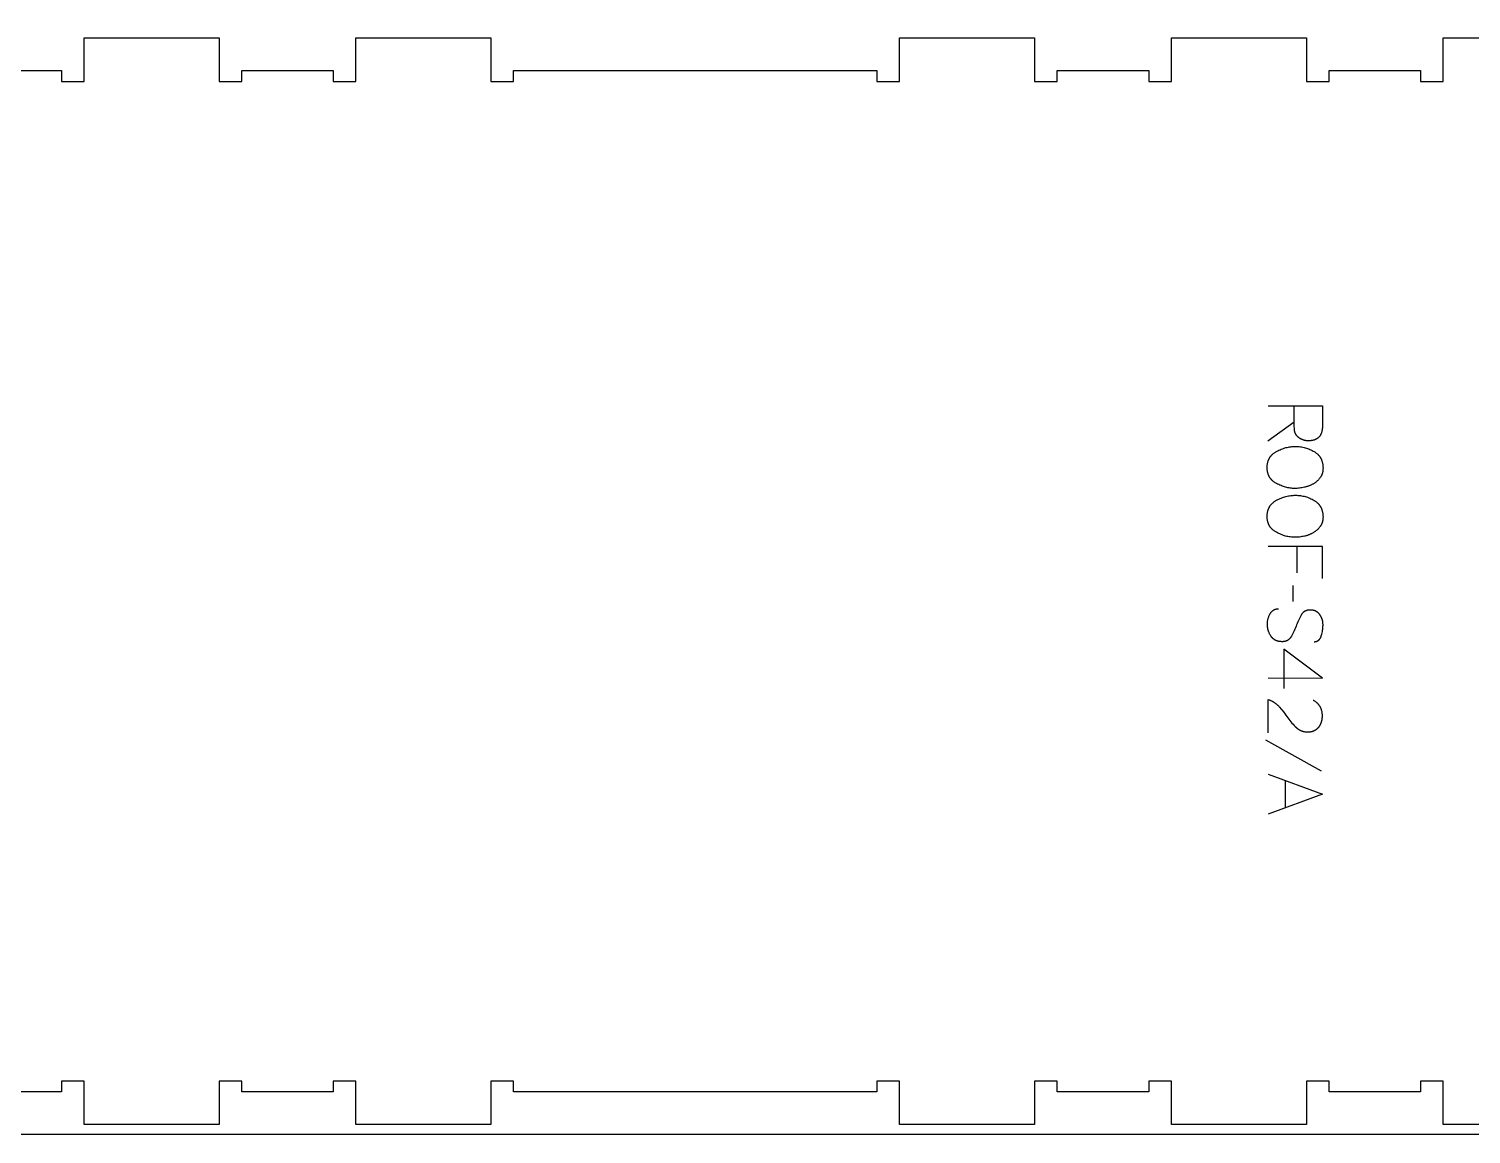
# Model space of a CAD drawing. Extents: x -13885 to -10701, y -84343 to -75479.
# Drawn here: x -13089 to -12293, y -77403 to -76793 of the extents above; entities that cross this region are included whole.
import ezdxf

# ---------------------------------------------------------------- set-up
doc = ezdxf.new("R2010")
doc.units = 0
for name, color, linetype in [('0_SHEET_SPRUCEPLY_2440X122', 1, 'CONTINUOUS'), ('1_ANYTOOL_1MMDEEP_LABELS_S', 2, 'CONTINUOUS'), ('4_ANYTOOL_CUTTHROUGH_OUTSI', 5, 'CONTINUOUS')]:
    doc.layers.add(name, color=color, linetype=linetype)

msp = doc.modelspace()

# ---------------------------------------------------------------- linework, layer by layer
at = {"layer": '0_SHEET_SPRUCEPLY_2440X122'}
msp.add_lwpolyline([(-13513.11, -76182.96), (-13513.11, -77402.96), (-11073.11, -77402.96), (-11073.11, -76182.96)], close=True, dxfattribs=at)
at = {"layer": '1_ANYTOOL_1MMDEEP_LABELS_S'}
for points in [[(-12405.2, -77001.14), (-12375.2, -77001.14), (-12375.2, -77012.5), (-12375.21, -77012.99), (-12375.23, -77013.46), (-12375.25, -77013.69), (-12375.27, -77013.92), (-12375.3, -77014.15), (-12375.33, -77014.37), (-12375.36, -77014.58), (-12375.39, -77014.79), (-12375.43, -77015), (-12375.48, -77015.21), (-12375.53, -77015.41), (-12375.58, -77015.6), (-12375.63, -77015.8), (-12375.69, -77015.99), (-12375.76, -77016.17), (-12375.82, -77016.35), (-12375.89, -77016.53), (-12375.97, -77016.7), (-12376.05, -77016.87), (-12376.13, -77017.04), (-12376.22, -77017.2), (-12376.31, -77017.36), (-12376.4, -77017.51), (-12376.5, -77017.66), (-12376.6, -77017.81), (-12376.7, -77017.95), (-12376.81, -77018.09), (-12376.93, -77018.22), (-12377.04, -77018.35), (-12377.16, -77018.48), (-12377.29, -77018.6), (-12377.42, -77018.72), (-12377.55, -77018.83), (-12377.68, -77018.94), (-12377.82, -77019.05), (-12377.97, -77019.15), (-12378.12, -77019.25), (-12378.27, -77019.35), (-12378.42, -77019.44), (-12378.58, -77019.53), (-12378.74, -77019.61), (-12378.91, -77019.69), (-12379.08, -77019.77), (-12379.25, -77019.84), (-12379.43, -77019.91), (-12379.61, -77019.97), (-12379.8, -77020.03), (-12379.99, -77020.09), (-12380.18, -77020.14), (-12380.38, -77020.19), (-12380.58, -77020.23), (-12380.79, -77020.27), (-12381, -77020.31), (-12381.21, -77020.34), (-12381.42, -77020.37), (-12381.64, -77020.4), (-12381.87, -77020.42), (-12382.1, -77020.44), (-12382.56, -77020.46), (-12383.05, -77020.47), (-12383.22, -77020.47), (-12383.4, -77020.46), (-12383.57, -77020.45), (-12383.75, -77020.44), (-12383.92, -77020.43), (-12384.09, -77020.41), (-12384.26, -77020.38), (-12384.43, -77020.36), (-12384.6, -77020.33), (-12384.77, -77020.3), (-12384.93, -77020.26), (-12385.1, -77020.22), (-12385.27, -77020.18), (-12385.43, -77020.13), (-12385.59, -77020.08), (-12385.76, -77020.02), (-12385.92, -77019.97), (-12386.08, -77019.91), (-12386.24, -77019.84), (-12386.4, -77019.77), (-12386.56, -77019.7), (-12386.71, -77019.63), (-12386.87, -77019.55), (-12387.02, -77019.47), (-12387.18, -77019.38), (-12387.33, -77019.3), (-12387.48, -77019.2), (-12387.64, -77019.11), (-12387.79, -77019.01), (-12387.94, -77018.91), (-12388.08, -77018.8), (-12388.23, -77018.69), (-12388.38, -77018.58), (-12388.52, -77018.46), (-12388.65, -77018.35), (-12388.79, -77018.23), (-12388.91, -77018.11), (-12389.04, -77017.98), (-12389.15, -77017.85), (-12389.27, -77017.73), (-12389.38, -77017.59), (-12389.48, -77017.46), (-12389.58, -77017.32), (-12389.68, -77017.19), (-12389.77, -77017.04), (-12389.86, -77016.9), (-12389.94, -77016.76), (-12390.02, -77016.61), (-12390.1, -77016.46), (-12390.16, -77016.3), (-12390.23, -77016.15), (-12390.29, -77015.99), (-12390.35, -77015.83), (-12390.4, -77015.67), (-12390.45, -77015.5), (-12390.49, -77015.34), (-12390.53, -77015.17), (-12390.56, -77014.99), (-12390.59, -77014.82), (-12390.62, -77014.64), (-12390.64, -77014.46), (-12390.65, -77014.28), (-12390.67, -77014.1), (-12390.74, -77012.18), (-12390.76, -77010.14), (-12390.76, -77001.18)], [(-12390.76, -77010.14), (-12405.25, -77020.6)], [(-12375.2, -77096.41), (-12375.2, -77078.76), (-12405.2, -77078.76)], [(-12389.17, -77093.24), (-12389.17, -77078.76)], [(-12391.32, -77109.06), (-12391.4, -77100.27)], [(-12379.79, -77131.3), (-12379.6, -77131.29), (-12379.51, -77131.29), (-12379.42, -77131.29), (-12379.33, -77131.28), (-12379.24, -77131.27), (-12379.15, -77131.26), (-12379.06, -77131.25), (-12378.97, -77131.23), (-12378.89, -77131.22), (-12378.8, -77131.2), (-12378.72, -77131.18), (-12378.64, -77131.16), (-12378.56, -77131.14), (-12378.48, -77131.12), (-12378.4, -77131.09), (-12378.32, -77131.07), (-12378.24, -77131.04), (-12378.17, -77131.01), (-12378.09, -77130.98), (-12378.02, -77130.94), (-12377.95, -77130.91), (-12377.87, -77130.87), (-12377.8, -77130.84), (-12377.73, -77130.8), (-12377.66, -77130.76), (-12377.6, -77130.71), (-12377.53, -77130.67), (-12377.46, -77130.62), (-12377.4, -77130.58), (-12377.33, -77130.53), (-12377.27, -77130.48), (-12377.21, -77130.43), (-12377.15, -77130.37), (-12377.09, -77130.32), (-12377.03, -77130.26), (-12376.97, -77130.2), (-12376.92, -77130.14), (-12376.86, -77130.08), (-12376.81, -77130.02), (-12376.75, -77129.95), (-12376.7, -77129.89), (-12376.65, -77129.82), (-12376.6, -77129.75), (-12376.55, -77129.68), (-12376.5, -77129.6), (-12376.45, -77129.53), (-12376.41, -77129.45), (-12376.36, -77129.38), (-12376.32, -77129.3), (-12376.27, -77129.22), (-12376.23, -77129.13), (-12376.15, -77128.96), (-12376.07, -77128.79), (-12376, -77128.61), (-12375.93, -77128.42), (-12375.86, -77128.22), (-12375.8, -77128.02), (-12375.58, -77127.21), (-12375.39, -77126.41), (-12375.23, -77125.62), (-12375.1, -77124.85), (-12375.04, -77124.47), (-12374.99, -77124.1), (-12374.95, -77123.72), (-12374.92, -77123.35), (-12374.89, -77122.99), (-12374.88, -77122.63), (-12374.86, -77122.27), (-12374.86, -77121.91), (-12374.86, -77121.72), (-12374.87, -77121.52), (-12374.88, -77121.33), (-12374.89, -77121.14), (-12374.9, -77120.95), (-12374.92, -77120.76), (-12374.95, -77120.57), (-12374.97, -77120.39), (-12375, -77120.2), (-12375.04, -77120.02), (-12375.08, -77119.84), (-12375.12, -77119.66), (-12375.16, -77119.48), (-12375.21, -77119.3), (-12375.26, -77119.12), (-12375.32, -77118.94), (-12375.37, -77118.77), (-12375.44, -77118.6), (-12375.5, -77118.42), (-12375.57, -77118.25), (-12375.64, -77118.08), (-12375.72, -77117.91), (-12375.8, -77117.75), (-12375.88, -77117.58), (-12375.97, -77117.42), (-12376.06, -77117.25), (-12376.16, -77117.09), (-12376.25, -77116.93), (-12376.36, -77116.77), (-12376.46, -77116.61), (-12376.57, -77116.45), (-12376.68, -77116.3), (-12376.8, -77116.15), (-12376.92, -77116), (-12377.04, -77115.85), (-12377.16, -77115.72), (-12377.29, -77115.58), (-12377.42, -77115.45), (-12377.55, -77115.33), (-12377.69, -77115.21), (-12377.83, -77115.1), (-12377.97, -77114.99), (-12378.12, -77114.88), (-12378.27, -77114.78), (-12378.42, -77114.69), (-12378.57, -77114.6), (-12378.73, -77114.51), (-12378.89, -77114.43), (-12379.06, -77114.36), (-12379.23, -77114.29), (-12379.4, -77114.22), (-12379.57, -77114.16), (-12379.75, -77114.11), (-12379.93, -77114.06), (-12380.11, -77114.01), (-12380.29, -77113.97), (-12380.48, -77113.93), (-12380.67, -77113.9), (-12380.87, -77113.87), (-12381.07, -77113.85), (-12381.27, -77113.83), (-12381.47, -77113.82), (-12381.68, -77113.81), (-12381.89, -77113.81), (-12382.1, -77113.82), (-12382.32, -77113.82), (-12382.52, -77113.84), (-12382.73, -77113.86), (-12382.93, -77113.88), (-12383.12, -77113.91), (-12383.32, -77113.95), (-12383.51, -77113.99), (-12383.69, -77114.04), (-12383.87, -77114.09), (-12384.05, -77114.15), (-12384.23, -77114.21), (-12384.31, -77114.24), (-12384.4, -77114.28), (-12384.48, -77114.32), (-12384.57, -77114.35), (-12384.65, -77114.39), (-12384.73, -77114.43), (-12384.81, -77114.48), (-12384.89, -77114.52), (-12384.97, -77114.56), (-12385.05, -77114.61), (-12385.12, -77114.66), (-12385.2, -77114.71), (-12385.27, -77114.76), (-12385.35, -77114.81), (-12385.42, -77114.86), (-12385.49, -77114.92), (-12385.56, -77114.97), (-12385.63, -77115.03), (-12385.7, -77115.09), (-12385.77, -77115.15), (-12385.84, -77115.21), (-12385.9, -77115.27), (-12385.97, -77115.34), (-12386.04, -77115.4), (-12386.16, -77115.54), (-12386.29, -77115.68), (-12386.4, -77115.83), (-12386.52, -77115.98), (-12386.63, -77116.14), (-12386.74, -77116.3), (-12386.85, -77116.47), (-12386.95, -77116.64), (-12387.34, -77117.36), (-12387.72, -77118.09), (-12388.08, -77118.83), (-12388.44, -77119.6), (-12388.79, -77120.38), (-12389.12, -77121.17), (-12389.44, -77121.98), (-12389.75, -77122.81), (-12390.07, -77123.64), (-12390.39, -77124.44), (-12390.74, -77125.23), (-12391.1, -77125.99), (-12391.47, -77126.74), (-12391.86, -77127.46), (-12392.27, -77128.17), (-12392.69, -77128.86), (-12392.8, -77129.02), (-12392.91, -77129.18), (-12393.03, -77129.34), (-12393.09, -77129.41), (-12393.15, -77129.48), (-12393.21, -77129.56), (-12393.27, -77129.63), (-12393.34, -77129.69), (-12393.4, -77129.76), (-12393.47, -77129.83), (-12393.54, -77129.89), (-12393.6, -77129.96), (-12393.67, -77130.02), (-12393.74, -77130.08), (-12393.81, -77130.14), (-12393.88, -77130.19), (-12393.96, -77130.25), (-12394.03, -77130.3), (-12394.11, -77130.36), (-12394.18, -77130.41), (-12394.26, -77130.46), (-12394.34, -77130.51), (-12394.41, -77130.55), (-12394.49, -77130.6), (-12394.57, -77130.64), (-12394.66, -77130.69), (-12394.74, -77130.73), (-12394.82, -77130.77), (-12394.91, -77130.81), (-12394.99, -77130.84), (-12395.08, -77130.88), (-12395.17, -77130.91), (-12395.25, -77130.94), (-12395.34, -77130.97), (-12395.43, -77131), (-12395.53, -77131.03), (-12395.62, -77131.06), (-12395.81, -77131.11), (-12396, -77131.15), (-12396.19, -77131.19), (-12396.39, -77131.22), (-12396.6, -77131.24), (-12396.8, -77131.26), (-12397.02, -77131.28), (-12397.23, -77131.28), (-12397.45, -77131.29), (-12397.67, -77131.28), (-12397.9, -77131.27), (-12398.13, -77131.26), (-12398.36, -77131.23), (-12398.59, -77131.21), (-12398.81, -77131.18), (-12399.03, -77131.14), (-12399.25, -77131.1), (-12399.46, -77131.05), (-12399.67, -77131), (-12399.88, -77130.94), (-12400.08, -77130.88), (-12400.28, -77130.82), (-12400.47, -77130.75), (-12400.66, -77130.67), (-12400.85, -77130.59), (-12401.03, -77130.5), (-12401.21, -77130.41), (-12401.38, -77130.31), (-12401.56, -77130.21), (-12401.72, -77130.1), (-12401.89, -77129.99), (-12402.05, -77129.88), (-12402.2, -77129.75), (-12402.36, -77129.63), (-12402.51, -77129.5), (-12402.65, -77129.36), (-12402.79, -77129.22), (-12402.93, -77129.07), (-12403.07, -77128.92), (-12403.2, -77128.76), (-12403.32, -77128.6), (-12403.45, -77128.43), (-12403.57, -77128.26), (-12403.68, -77128.08), (-12403.9, -77127.72), (-12404.11, -77127.36), (-12404.3, -77126.99), (-12404.48, -77126.62), (-12404.65, -77126.25), (-12404.8, -77125.87), (-12404.87, -77125.68), (-12404.94, -77125.49), (-12405, -77125.29), (-12405.06, -77125.1), (-12405.12, -77124.91), (-12405.17, -77124.71), (-12405.22, -77124.52), (-12405.26, -77124.32), (-12405.31, -77124.12), (-12405.35, -77123.92), (-12405.38, -77123.72), (-12405.41, -77123.52), (-12405.44, -77123.32), (-12405.47, -77123.12), (-12405.51, -77122.71), (-12405.53, -77122.3), (-12405.55, -77121.89), (-12405.54, -77121.48), (-12405.53, -77121.07), (-12405.5, -77120.67), (-12405.47, -77120.27), (-12405.41, -77119.87), (-12405.35, -77119.48), (-12405.27, -77119.1), (-12405.18, -77118.71), (-12405.08, -77118.34), (-12404.96, -77117.97), (-12404.84, -77117.6), (-12404.69, -77117.23), (-12404.54, -77116.88), (-12404.37, -77116.52), (-12404.19, -77116.17), (-12404, -77115.83), (-12403.9, -77115.66), (-12403.8, -77115.49), (-12403.69, -77115.34), (-12403.58, -77115.18), (-12403.47, -77115.04), (-12403.36, -77114.89), (-12403.24, -77114.76), (-12403.12, -77114.63), (-12402.99, -77114.5), (-12402.87, -77114.38), (-12402.74, -77114.26), (-12402.6, -77114.16), (-12402.54, -77114.1), (-12402.47, -77114.05), (-12402.4, -77114), (-12402.33, -77113.95), (-12402.26, -77113.9), (-12402.19, -77113.86), (-12402.12, -77113.81), (-12402.04, -77113.77), (-12401.97, -77113.73), (-12401.89, -77113.69), (-12401.82, -77113.65), (-12401.74, -77113.61), (-12401.67, -77113.57), (-12401.59, -77113.54), (-12401.51, -77113.5), (-12401.44, -77113.47), (-12401.36, -77113.44), (-12401.28, -77113.41), (-12401.2, -77113.38), (-12401.11, -77113.35), (-12400.95, -77113.3), (-12400.78, -77113.26), (-12400.61, -77113.21), (-12400.44, -77113.18), (-12400.26, -77113.15), (-12400.08, -77113.13), (-12399.9, -77113.11), (-12399.71, -77113.09), (-12399.52, -77113.09), (-12399.33, -77113.08)], [(-12405.2, -77151.31), (-12375.16, -77151.36), (-12396.55, -77135.33)], [(-12396.55, -77135.33), (-12396.55, -77157.1)], [(-12405.16, -77181.53), (-12405.12, -77163.23), (-12404.66, -77163.37), (-12404.44, -77163.45), (-12404.22, -77163.53), (-12404, -77163.62), (-12403.78, -77163.71), (-12403.56, -77163.8), (-12403.35, -77163.9), (-12403.14, -77164), (-12402.93, -77164.1), (-12402.73, -77164.21), (-12402.52, -77164.32), (-12402.32, -77164.43), (-12402.13, -77164.55), (-12401.93, -77164.67), (-12401.74, -77164.8), (-12401.55, -77164.92), (-12401.36, -77165.06), (-12401.17, -77165.19), (-12400.99, -77165.33), (-12400.81, -77165.47), (-12400.63, -77165.62), (-12400.45, -77165.77), (-12400.28, -77165.92), (-12400.1, -77166.08), (-12399.93, -77166.24), (-12399.77, -77166.4), (-12399.6, -77166.57), (-12399.44, -77166.74), (-12399.28, -77166.92), (-12398.97, -77167.28), (-12397.75, -77168.75), (-12396.56, -77170.24), (-12395.4, -77171.75), (-12394.27, -77173.28), (-12393.71, -77174.03), (-12393.14, -77174.76), (-12392.57, -77175.48), (-12391.98, -77176.16), (-12391.39, -77176.83), (-12390.79, -77177.48), (-12390.18, -77178.1), (-12389.56, -77178.7), (-12389.4, -77178.84), (-12389.25, -77178.98), (-12389.08, -77179.12), (-12388.92, -77179.25), (-12388.76, -77179.38), (-12388.59, -77179.5), (-12388.42, -77179.62), (-12388.25, -77179.73), (-12388.07, -77179.84), (-12387.89, -77179.94), (-12387.71, -77180.04), (-12387.53, -77180.13), (-12387.35, -77180.22), (-12387.16, -77180.31), (-12386.98, -77180.39), (-12386.79, -77180.47), (-12386.59, -77180.54), (-12386.4, -77180.6), (-12386.2, -77180.67), (-12386, -77180.72), (-12385.8, -77180.78), (-12385.6, -77180.82), (-12385.39, -77180.87), (-12385.18, -77180.91), (-12384.97, -77180.94), (-12384.76, -77180.97), (-12384.54, -77181), (-12384.32, -77181.02), (-12384.1, -77181.03), (-12383.88, -77181.05), (-12383.66, -77181.05), (-12383.43, -77181.06), (-12383.18, -77181.05), (-12382.94, -77181.05), (-12382.69, -77181.03), (-12382.45, -77181.02), (-12382.22, -77180.99), (-12381.99, -77180.97), (-12381.76, -77180.93), (-12381.54, -77180.9), (-12381.32, -77180.86), (-12381.1, -77180.81), (-12380.89, -77180.76), (-12380.68, -77180.7), (-12380.48, -77180.64), (-12380.28, -77180.57), (-12380.08, -77180.5), (-12379.89, -77180.42), (-12379.7, -77180.34), (-12379.51, -77180.26), (-12379.33, -77180.16), (-12379.15, -77180.07), (-12378.97, -77179.97), (-12378.8, -77179.86), (-12378.64, -77179.75), (-12378.47, -77179.63), (-12378.31, -77179.51), (-12378.16, -77179.39), (-12378.01, -77179.26), (-12377.86, -77179.12), (-12377.71, -77178.98), (-12377.57, -77178.83), (-12377.44, -77178.68), (-12377.3, -77178.53), (-12377.17, -77178.37), (-12377.05, -77178.21), (-12376.93, -77178.04), (-12376.81, -77177.87), (-12376.7, -77177.7), (-12376.59, -77177.53), (-12376.48, -77177.36), (-12376.38, -77177.18), (-12376.29, -77177), (-12376.2, -77176.82), (-12376.11, -77176.63), (-12376.02, -77176.44), (-12375.94, -77176.25), (-12375.87, -77176.06), (-12375.8, -77175.86), (-12375.73, -77175.67), (-12375.66, -77175.46), (-12375.61, -77175.26), (-12375.55, -77175.06), (-12375.5, -77174.85), (-12375.45, -77174.64), (-12375.41, -77174.42), (-12375.37, -77174.21), (-12375.33, -77173.99), (-12375.3, -77173.76), (-12375.28, -77173.54), (-12375.25, -77173.31), (-12375.24, -77173.08), (-12375.22, -77172.85), (-12375.21, -77172.62), (-12375.2, -77172.14), (-12375.21, -77171.77), (-12375.22, -77171.41), (-12375.25, -77171.06), (-12375.28, -77170.71), (-12375.33, -77170.37), (-12375.38, -77170.04), (-12375.45, -77169.71), (-12375.52, -77169.39), (-12375.61, -77169.08), (-12375.65, -77168.92), (-12375.7, -77168.77), (-12375.75, -77168.62), (-12375.81, -77168.47), (-12375.86, -77168.32), (-12375.92, -77168.18), (-12375.98, -77168.03), (-12376.04, -77167.89), (-12376.11, -77167.75), (-12376.18, -77167.61), (-12376.25, -77167.47), (-12376.32, -77167.33), (-12376.4, -77167.2), (-12376.48, -77167.06), (-12376.56, -77166.93), (-12376.64, -77166.8), (-12376.73, -77166.67), (-12376.82, -77166.54), (-12376.91, -77166.42), (-12377, -77166.3), (-12377.1, -77166.17), (-12377.2, -77166.05), (-12377.3, -77165.94), (-12377.4, -77165.82), (-12377.51, -77165.7), (-12377.61, -77165.59), (-12377.72, -77165.48), (-12377.84, -77165.37), (-12377.95, -77165.26), (-12378.07, -77165.15), (-12378.19, -77165.04), (-12378.32, -77164.94), (-12378.57, -77164.74), (-12378.83, -77164.54), (-12379.11, -77164.35), (-12379.39, -77164.17), (-12379.69, -77163.99), (-12379.99, -77163.82), (-12380.3, -77163.66)], [(-12375.67, -77202.74), (-12406.45, -77185.56)], [(-12405.2, -77204.46), (-12375.2, -77215.34), (-12405.2, -77226.4)], [(-12395.65, -77207.93), (-12395.65, -77222.84)]]:
    msp.add_lwpolyline(points, dxfattribs=at)
for points in [[(-12374.86, -77035.6), (-12374.87, -77035.97), (-12374.88, -77036.33), (-12374.91, -77036.69), (-12374.95, -77037.04), (-12374.98, -77037.21), (-12375, -77037.39), (-12375.04, -77037.55), (-12375.07, -77037.72), (-12375.1, -77037.89), (-12375.14, -77038.05), (-12375.19, -77038.21), (-12375.23, -77038.37), (-12375.28, -77038.53), (-12375.33, -77038.69), (-12375.38, -77038.84), (-12375.44, -77039), (-12375.5, -77039.15), (-12375.56, -77039.3), (-12375.62, -77039.45), (-12375.69, -77039.59), (-12375.76, -77039.74), (-12375.84, -77039.88), (-12375.91, -77040.02), (-12375.99, -77040.16), (-12376.07, -77040.3), (-12376.16, -77040.43), (-12376.25, -77040.57), (-12376.34, -77040.7), (-12376.53, -77040.96), (-12376.72, -77041.21), (-12376.92, -77041.46), (-12377.13, -77041.7), (-12377.34, -77041.94), (-12377.56, -77042.17), (-12377.78, -77042.39), (-12378.02, -77042.61), (-12378.25, -77042.82), (-12378.5, -77043.03), (-12378.75, -77043.23), (-12379, -77043.43), (-12379.26, -77043.62), (-12379.53, -77043.8), (-12379.81, -77043.98), (-12380.09, -77044.15), (-12380.37, -77044.31), (-12380.66, -77044.47), (-12380.96, -77044.63), (-12381.25, -77044.78), (-12381.55, -77044.92), (-12381.86, -77045.06), (-12382.17, -77045.19), (-12382.48, -77045.32), (-12382.79, -77045.44), (-12383.11, -77045.55), (-12383.43, -77045.66), (-12383.76, -77045.76), (-12384.09, -77045.86), (-12384.42, -77045.95), (-12384.76, -77046.04), (-12385.1, -77046.12), (-12385.79, -77046.27), (-12386.46, -77046.39), (-12387.13, -77046.5), (-12387.79, -77046.59), (-12388.45, -77046.65), (-12389.1, -77046.7), (-12389.74, -77046.73), (-12390.37, -77046.74), (-12391.01, -77046.73), (-12391.65, -77046.7), (-12392.29, -77046.64), (-12392.92, -77046.57), (-12393.56, -77046.47), (-12394.2, -77046.35), (-12394.84, -77046.21), (-12395.47, -77046.05), (-12396.11, -77045.87), (-12396.75, -77045.66), (-12397.39, -77045.43), (-12398.02, -77045.19), (-12398.66, -77044.92), (-12399.3, -77044.62), (-12399.94, -77044.31), (-12400.57, -77043.98), (-12400.89, -77043.8), (-12401.19, -77043.62), (-12401.49, -77043.43), (-12401.77, -77043.24), (-12402.04, -77043.03), (-12402.31, -77042.83), (-12402.56, -77042.61), (-12402.81, -77042.39), (-12402.92, -77042.28), (-12403.04, -77042.17), (-12403.15, -77042.05), (-12403.26, -77041.94), (-12403.37, -77041.82), (-12403.48, -77041.7), (-12403.58, -77041.58), (-12403.68, -77041.45), (-12403.78, -77041.33), (-12403.88, -77041.2), (-12403.97, -77041.08), (-12404.06, -77040.95), (-12404.15, -77040.82), (-12404.24, -77040.68), (-12404.32, -77040.55), (-12404.4, -77040.41), (-12404.48, -77040.28), (-12404.55, -77040.14), (-12404.63, -77040), (-12404.7, -77039.86), (-12404.77, -77039.71), (-12404.83, -77039.57), (-12404.9, -77039.42), (-12404.96, -77039.27), (-12405.02, -77039.12), (-12405.07, -77038.97), (-12405.13, -77038.82), (-12405.18, -77038.67), (-12405.27, -77038.35), (-12405.36, -77038.03), (-12405.43, -77037.71), (-12405.5, -77037.38), (-12405.55, -77037.04), (-12405.59, -77036.69), (-12405.63, -77036.34), (-12405.65, -77035.99), (-12405.67, -77035.62), (-12405.67, -77035.26), (-12405.67, -77034.87), (-12405.65, -77034.5), (-12405.63, -77034.13), (-12405.59, -77033.77), (-12405.55, -77033.41), (-12405.49, -77033.06), (-12405.43, -77032.72), (-12405.35, -77032.38), (-12405.26, -77032.05), (-12405.17, -77031.73), (-12405.12, -77031.57), (-12405.06, -77031.41), (-12405, -77031.26), (-12404.95, -77031.11), (-12404.88, -77030.95), (-12404.82, -77030.8), (-12404.75, -77030.65), (-12404.68, -77030.51), (-12404.61, -77030.36), (-12404.54, -77030.22), (-12404.46, -77030.08), (-12404.38, -77029.94), (-12404.3, -77029.8), (-12404.21, -77029.66), (-12404.12, -77029.52), (-12404.03, -77029.39), (-12403.94, -77029.26), (-12403.85, -77029.13), (-12403.75, -77029), (-12403.65, -77028.87), (-12403.55, -77028.75), (-12403.44, -77028.62), (-12403.33, -77028.5), (-12403.22, -77028.38), (-12403.11, -77028.26), (-12403, -77028.14), (-12402.88, -77028.03), (-12402.76, -77027.91), (-12402.63, -77027.8), (-12402.51, -77027.69), (-12402.25, -77027.48), (-12401.98, -77027.27), (-12401.7, -77027.06), (-12401.42, -77026.87), (-12401.12, -77026.68), (-12400.81, -77026.5), (-12400.49, -77026.32), (-12399.84, -77025.98), (-12399.19, -77025.67), (-12398.54, -77025.38), (-12397.89, -77025.11), (-12397.24, -77024.86), (-12396.59, -77024.63), (-12395.94, -77024.43), (-12395.29, -77024.25), (-12394.64, -77024.08), (-12393.99, -77023.94), (-12393.34, -77023.83), (-12392.69, -77023.73), (-12392.03, -77023.65), (-12391.38, -77023.6), (-12390.73, -77023.57), (-12390.07, -77023.56), (-12389.38, -77023.57), (-12388.69, -77023.6), (-12388.01, -77023.66), (-12387.34, -77023.74), (-12386.67, -77023.84), (-12386, -77023.96), (-12385.34, -77024.11), (-12384.69, -77024.28), (-12384.04, -77024.47), (-12383.4, -77024.69), (-12382.77, -77024.92), (-12382.14, -77025.18), (-12381.52, -77025.46), (-12380.9, -77025.77), (-12380.29, -77026.1), (-12379.68, -77026.45), (-12379.39, -77026.63), (-12379.1, -77026.82), (-12378.82, -77027.02), (-12378.55, -77027.22), (-12378.29, -77027.43), (-12378.04, -77027.65), (-12377.8, -77027.87), (-12377.57, -77028.1), (-12377.46, -77028.22), (-12377.35, -77028.34), (-12377.24, -77028.46), (-12377.14, -77028.58), (-12377.04, -77028.71), (-12376.94, -77028.83), (-12376.84, -77028.96), (-12376.74, -77029.09), (-12376.65, -77029.22), (-12376.56, -77029.35), (-12376.47, -77029.49), (-12376.39, -77029.62), (-12376.3, -77029.76), (-12376.22, -77029.9), (-12376.14, -77030.04), (-12376.07, -77030.18), (-12375.99, -77030.33), (-12375.92, -77030.47), (-12375.78, -77030.77), (-12375.66, -77031.07), (-12375.54, -77031.38), (-12375.43, -77031.69), (-12375.33, -77032.02), (-12375.24, -77032.34), (-12375.16, -77032.68), (-12375.09, -77033.02), (-12375.03, -77033.37), (-12374.98, -77033.72), (-12374.94, -77034.09), (-12374.9, -77034.45), (-12374.88, -77034.83), (-12374.86, -77035.21)], [(-12374.86, -77062.56), (-12374.87, -77062.93), (-12374.88, -77063.29), (-12374.91, -77063.65), (-12374.95, -77064), (-12374.98, -77064.17), (-12375, -77064.34), (-12375.04, -77064.51), (-12375.07, -77064.68), (-12375.1, -77064.84), (-12375.14, -77065.01), (-12375.19, -77065.17), (-12375.23, -77065.33), (-12375.28, -77065.49), (-12375.33, -77065.65), (-12375.38, -77065.8), (-12375.44, -77065.95), (-12375.5, -77066.11), (-12375.56, -77066.25), (-12375.62, -77066.4), (-12375.69, -77066.55), (-12375.76, -77066.69), (-12375.84, -77066.84), (-12375.91, -77066.98), (-12375.99, -77067.12), (-12376.07, -77067.25), (-12376.16, -77067.39), (-12376.25, -77067.52), (-12376.34, -77067.66), (-12376.53, -77067.91), (-12376.72, -77068.17), (-12376.92, -77068.42), (-12377.13, -77068.66), (-12377.34, -77068.89), (-12377.56, -77069.12), (-12377.78, -77069.35), (-12378.02, -77069.57), (-12378.25, -77069.78), (-12378.5, -77069.99), (-12378.75, -77070.19), (-12379, -77070.38), (-12379.26, -77070.57), (-12379.53, -77070.76), (-12379.81, -77070.93), (-12380.09, -77071.11), (-12380.37, -77071.27), (-12380.66, -77071.43), (-12380.96, -77071.59), (-12381.25, -77071.73), (-12381.55, -77071.88), (-12381.86, -77072.02), (-12382.17, -77072.15), (-12382.48, -77072.27), (-12382.79, -77072.39), (-12383.11, -77072.51), (-12383.43, -77072.62), (-12383.76, -77072.72), (-12384.09, -77072.82), (-12384.42, -77072.91), (-12384.76, -77073), (-12385.1, -77073.08), (-12385.79, -77073.22), (-12386.46, -77073.35), (-12387.13, -77073.46), (-12387.79, -77073.54), (-12388.45, -77073.61), (-12389.1, -77073.66), (-12389.74, -77073.69), (-12390.37, -77073.7), (-12391.01, -77073.69), (-12391.65, -77073.65), (-12392.29, -77073.6), (-12392.92, -77073.53), (-12393.56, -77073.43), (-12394.2, -77073.31), (-12394.84, -77073.17), (-12395.47, -77073.01), (-12396.11, -77072.82), (-12396.75, -77072.62), (-12397.39, -77072.39), (-12398.02, -77072.14), (-12398.66, -77071.87), (-12399.3, -77071.58), (-12399.94, -77071.27), (-12400.57, -77070.93), (-12400.89, -77070.76), (-12401.19, -77070.58), (-12401.49, -77070.39), (-12401.77, -77070.19), (-12402.04, -77069.99), (-12402.31, -77069.78), (-12402.56, -77069.57), (-12402.81, -77069.35), (-12402.92, -77069.24), (-12403.04, -77069.13), (-12403.15, -77069.01), (-12403.26, -77068.89), (-12403.37, -77068.78), (-12403.48, -77068.66), (-12403.58, -77068.53), (-12403.68, -77068.41), (-12403.78, -77068.29), (-12403.88, -77068.16), (-12403.97, -77068.03), (-12404.06, -77067.9), (-12404.15, -77067.77), (-12404.24, -77067.64), (-12404.32, -77067.51), (-12404.4, -77067.37), (-12404.48, -77067.23), (-12404.55, -77067.1), (-12404.63, -77066.96), (-12404.7, -77066.81), (-12404.77, -77066.67), (-12404.83, -77066.53), (-12404.9, -77066.38), (-12404.96, -77066.23), (-12405.02, -77066.08), (-12405.07, -77065.93), (-12405.13, -77065.78), (-12405.18, -77065.62), (-12405.27, -77065.31), (-12405.36, -77064.99), (-12405.43, -77064.67), (-12405.5, -77064.33), (-12405.55, -77064), (-12405.59, -77063.65), (-12405.63, -77063.3), (-12405.65, -77062.94), (-12405.67, -77062.58), (-12405.67, -77062.21), (-12405.67, -77061.83), (-12405.65, -77061.45), (-12405.63, -77061.09), (-12405.59, -77060.72), (-12405.55, -77060.37), (-12405.49, -77060.02), (-12405.43, -77059.68), (-12405.35, -77059.34), (-12405.26, -77059.01), (-12405.17, -77058.69), (-12405.12, -77058.53), (-12405.06, -77058.37), (-12405, -77058.22), (-12404.95, -77058.06), (-12404.88, -77057.91), (-12404.82, -77057.76), (-12404.75, -77057.61), (-12404.68, -77057.46), (-12404.61, -77057.32), (-12404.54, -77057.18), (-12404.46, -77057.03), (-12404.38, -77056.89), (-12404.3, -77056.75), (-12404.21, -77056.62), (-12404.12, -77056.48), (-12404.03, -77056.35), (-12403.94, -77056.22), (-12403.85, -77056.08), (-12403.75, -77055.96), (-12403.65, -77055.83), (-12403.55, -77055.7), (-12403.44, -77055.58), (-12403.33, -77055.46), (-12403.22, -77055.34), (-12403.11, -77055.22), (-12403, -77055.1), (-12402.88, -77054.99), (-12402.76, -77054.87), (-12402.63, -77054.76), (-12402.51, -77054.65), (-12402.25, -77054.43), (-12401.98, -77054.22), (-12401.7, -77054.02), (-12401.42, -77053.82), (-12401.12, -77053.64), (-12400.81, -77053.45), (-12400.49, -77053.28), (-12399.84, -77052.94), (-12399.19, -77052.63), (-12398.54, -77052.34), (-12397.89, -77052.07), (-12397.24, -77051.82), (-12396.59, -77051.59), (-12395.94, -77051.39), (-12395.29, -77051.2), (-12394.64, -77051.04), (-12393.99, -77050.9), (-12393.34, -77050.78), (-12392.69, -77050.69), (-12392.03, -77050.61), (-12391.38, -77050.56), (-12390.73, -77050.52), (-12390.07, -77050.51), (-12389.38, -77050.52), (-12388.69, -77050.56), (-12388.01, -77050.61), (-12387.34, -77050.69), (-12386.67, -77050.79), (-12386, -77050.92), (-12385.34, -77051.07), (-12384.69, -77051.24), (-12384.04, -77051.43), (-12383.4, -77051.64), (-12382.77, -77051.88), (-12382.14, -77052.14), (-12381.52, -77052.42), (-12380.9, -77052.73), (-12380.29, -77053.05), (-12379.68, -77053.41), (-12379.39, -77053.59), (-12379.1, -77053.78), (-12378.82, -77053.98), (-12378.55, -77054.18), (-12378.29, -77054.39), (-12378.04, -77054.61), (-12377.8, -77054.83), (-12377.57, -77055.06), (-12377.46, -77055.18), (-12377.35, -77055.3), (-12377.24, -77055.42), (-12377.14, -77055.54), (-12377.04, -77055.67), (-12376.94, -77055.79), (-12376.84, -77055.92), (-12376.74, -77056.05), (-12376.65, -77056.18), (-12376.56, -77056.31), (-12376.47, -77056.44), (-12376.39, -77056.58), (-12376.3, -77056.72), (-12376.22, -77056.86), (-12376.14, -77057), (-12376.07, -77057.14), (-12375.99, -77057.28), (-12375.92, -77057.43), (-12375.78, -77057.72), (-12375.66, -77058.03), (-12375.54, -77058.34), (-12375.43, -77058.65), (-12375.33, -77058.97), (-12375.24, -77059.3), (-12375.16, -77059.64), (-12375.09, -77059.98), (-12375.03, -77060.33), (-12374.98, -77060.68), (-12374.94, -77061.04), (-12374.9, -77061.41), (-12374.88, -77061.79), (-12374.86, -77062.17)]]:
    msp.add_lwpolyline(points, close=True, dxfattribs=at)
at = {"layer": '4_ANYTOOL_CUTTHROUGH_OUTSI', "color": 5}
for points in [[(-13121.52, -76816.21), (-13071.02, -76816.21), (-13071.02, -76822.21), (-13058.52, -76822.21), (-13058.52, -76798.21), (-12984.02, -76798.21), (-12984.02, -76822.21), (-12971.52, -76822.21), (-12971.52, -76816.21), (-12921.02, -76816.21), (-12921.02, -76822.21), (-12908.52, -76822.21), (-12908.52, -76798.21), (-12834.02, -76798.21), (-12834.02, -76822.21), (-12821.52, -76822.21), (-12821.52, -76816.21), (-12621.02, -76816.21), (-12621.02, -76822.21), (-12608.52, -76822.21), (-12608.52, -76798.21), (-12534.02, -76798.21), (-12534.02, -76822.21), (-12521.52, -76822.21), (-12521.52, -76816.21), (-12471.02, -76816.21), (-12471.02, -76822.21), (-12458.52, -76822.21), (-12458.52, -76798.21), (-12384.02, -76798.21), (-12384.02, -76822.21), (-12371.52, -76822.21), (-12371.52, -76816.21), (-12321.02, -76816.21), (-12321.02, -76822.21), (-12308.52, -76822.21), (-12308.52, -76798.21), (-12234.02, -76798.21)], [(-12234.02, -77397.71), (-12308.52, -77397.71), (-12308.52, -77373.71), (-12321.02, -77373.71), (-12321.02, -77379.71), (-12371.52, -77379.71), (-12371.52, -77373.71), (-12384.02, -77373.71), (-12384.02, -77397.71), (-12458.52, -77397.71), (-12458.52, -77373.71), (-12471.02, -77373.71), (-12471.02, -77379.71), (-12521.52, -77379.71), (-12521.52, -77373.71), (-12534.02, -77373.71), (-12534.02, -77397.71), (-12608.52, -77397.71), (-12608.52, -77373.71), (-12621.02, -77373.71), (-12621.02, -77379.71), (-12821.52, -77379.71), (-12821.52, -77373.71), (-12834.02, -77373.71), (-12834.02, -77397.71), (-12908.52, -77397.71), (-12908.52, -77373.71), (-12921.02, -77373.71), (-12921.02, -77379.71), (-12971.52, -77379.71), (-12971.52, -77373.71), (-12984.02, -77373.71), (-12984.02, -77397.71), (-13058.52, -77397.71), (-13058.52, -77373.71), (-13071.02, -77373.71), (-13071.02, -77379.71), (-13121.52, -77379.71)]]:
    msp.add_lwpolyline(points, dxfattribs=at)

doc.saveas('drawing.dxf')
